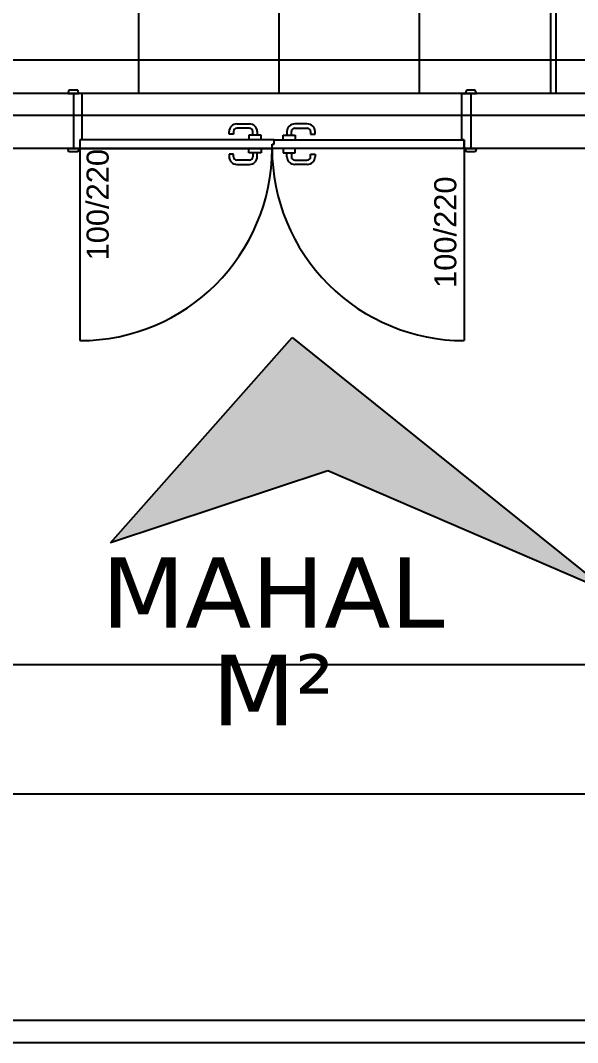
# Model space of a CAD drawing. Header units: millimetres. Extents: x 43168.9 to 43194.6, y -25545.1 to -25543.4.
# Drawn here: x 43171.7724 to 43171.8228, y -25544.5509 to -25544.4583 of the extents above; entities that cross this region are included whole.
import ezdxf
from ezdxf.enums import TextEntityAlignment as Align

# ---------------------------------------------------------------- set-up
doc = ezdxf.new("R2010")
doc.units = ezdxf.units.MM
doc.header["$LTSCALE"] = 200
doc.linetypes.add('DASHDOT', pattern=[1, 0.5, -0.25, 0, -0.25])
doc.linetypes.add('DASHDOT2', pattern=[0.5, 0.25, -0.125, 0, -0.125])
for name, color, linetype in [('aks_sgh', 5, 'DASHDOT2'), ('cam_sgh', 1, 'Continuous'), ('duv_sgh', 4, 'Continuous'), ('gor-2_sgh', 161, 'Continuous'), ('kesitcizgisi_sgh', 22, 'Continuous'), ('olcuic_sgh', 183, 'Continuous'), ('poz_sgh', 12, 'Continuous'), ('siva_sgh', 145, 'Continuous'), ('tarama-zemin_sgh', 197, 'Continuous')]:
    doc.layers.add(name, color=color, linetype=linetype)
doc.styles.add('text1', font='VERDANA.TTF')
doc.styles.add('text2', font='arial.ttf')

msp = doc.modelspace()

# ---------------------------------------------------------------- hatches: boundary and pattern name
at = {"extrusion": (0, 0, -1)}
msp.add_hatch(color=251, dxfattribs=at).paths.add_polyline_path([(-43171.7805320083, -25544.50565541642), (-43171.79697976017, -25544.48702956641), (-43171.82569102016, -25544.51012023921), (-43171.80021865004, -25544.49910550899)])

# ---------------------------------------------------------------- linework, layer by layer
at = {"color": 0}
for p, q in [((43171.77675926404, -25544.46461937393), (43171.77665926415, -25544.46491937398)), ((43171.77665926415, -25544.46491937398), (43171.77765926415, -25544.46491937369)), ((43171.77755926406, -25544.46461937367), (43171.77675926404, -25544.46461937393)), ((43171.77715926415, -25544.46491937385), (43171.77715926254, -25544.46991937385)), ((43171.77795926415, -25544.46491937406), (43171.77715926415, -25544.46491937385)), ((43171.77765926415, -25544.46491937369), (43171.77755926406, -25544.46461937367)), ((43171.77795926274, -25544.46911937405), (43171.77795926415, -25544.46491937406)), ((43171.81235926299, -25544.46911939957), (43171.81235926244, -25544.46491939949)), ((43171.81235926244, -25544.46491939949), (43171.81315926192, -25544.46491939973)), ((43171.81275926181, -25544.46461939979), (43171.81265926192, -25544.46491939983)), ((43171.81265926192, -25544.46491939983), (43171.81365926193, -25544.46491939955)), ((43171.81355926183, -25544.46461939952), (43171.81275926181, -25544.46461939979)), ((43171.81315926192, -25544.46491939973), (43171.81315926278, -25544.46991939969)), ((43171.81365926193, -25544.46491939955), (43171.81355926183, -25544.46461939952)), ((43171.79196926237, -25544.46767939145), (43171.79310926237, -25544.46767939115)), ((43171.79834926311, -25544.46767939414), (43171.79720926311, -25544.46767939385)), ((43171.79126926261, -25544.46861939163), (43171.79126926255, -25544.46837939163)), ((43171.79166926261, -25544.46861939152), (43171.79126926261, -25544.46861939163)), ((43171.79166926255, -25544.46837939152), (43171.79166926261, -25544.46861939152)), ((43171.79310926247, -25544.46807939115), (43171.79196926247, -25544.46807939144)), ((43171.79340926264, -25544.46871939108), (43171.79340926255, -25544.46837939107)), ((43171.79380926255, -25544.46837939097), (43171.79380926264, -25544.46871939097)), ((43171.79650926293, -25544.46837939367), (43171.79650926284, -25544.46871939367)), ((43171.79690926284, -25544.46871939377), (43171.79690926293, -25544.46837939377)), ((43171.79720926301, -25544.46807939385), (43171.79834926301, -25544.46807939414)), ((43171.79864926293, -25544.46837939422), (43171.79864926287, -25544.46861939422)), ((43171.79864926287, -25544.46861939422), (43171.79904926287, -25544.46861939432)), ((43171.79904926287, -25544.46861939432), (43171.79904926293, -25544.46837939432)), ((43171.79535926235, -25544.46911939063), (43171.77775926274, -25544.46911937263)), ((43171.77775926274, -25544.46911937263), (43171.77775926362, -25544.46991937996)), ((43171.79415926264, -25544.46871939088), (43171.79305926264, -25544.46871939116)), ((43171.79305926264, -25544.46871939116), (43171.79305926274, -25544.46911939116)), ((43171.79415926274, -25544.46911939086), (43171.79415926264, -25544.46871939088)), ((43171.79515926261, -25544.46991939056), (43171.79515926278, -25544.46951939052)), ((43171.79515926278, -25544.46951939052), (43171.79535926277, -25544.4695193909)), ((43171.79515926261, -25544.46991939325), (43171.79515926278, -25544.46951939322)), ((43171.79515926278, -25544.46951939322), (43171.79535926277, -25544.4695193936)), ((43171.79535926277, -25544.4695193909), (43171.79535926235, -25544.46911939063)), ((43171.79535926277, -25544.4695193936), (43171.79535926235, -25544.46911939332)), ((43171.79535926235, -25544.46911939332), (43171.81255926299, -25544.46911939953)), ((43171.79615926274, -25544.46911939355), (43171.79615926284, -25544.46871939358)), ((43171.79615926284, -25544.46871939358), (43171.79725926284, -25544.46871939386)), ((43171.79725926284, -25544.46871939386), (43171.79725926274, -25544.46911939385)), ((43171.81255926299, -25544.46911939953), (43171.81235926299, -25544.46911939957)), ((43171.8125592627, -25544.46991939947), (43171.81255926299, -25544.46911939953)), ((43171.81255926299, -25544.46911939953), (43171.8125592627, -25544.46991939953)), ((43171.77675926242, -25544.47021937375), (43171.77665926253, -25544.4699193737)), ((43171.77665926253, -25544.4699193737), (43171.77765926254, -25544.46991937399)), ((43171.77755926244, -25544.47021937401), (43171.77675926242, -25544.47021937375)), ((43171.77715926254, -25544.46991937385), (43171.77775926362, -25544.46991937318)), ((43171.77765926254, -25544.46991937399), (43171.77755926244, -25544.47021937401)), ((43171.77775926362, -25544.46991937996), (43171.79515926261, -25544.46991939056)), ((43171.7777592655, -25544.46991938793), (43171.7777592655, -25544.48731938488)), ((43171.79166926308, -25544.47041939152), (43171.79126926308, -25544.47041939163)), ((43171.79126926308, -25544.47041939163), (43171.79126926314, -25544.47065939163)), ((43171.79166926314, -25544.47065939153), (43171.79166926308, -25544.47041939152)), ((43171.79305926305, -25544.47031939117), (43171.79305926295, -25544.46991939116)), ((43171.79415926305, -25544.47031939088), (43171.79305926305, -25544.47031939117)), ((43171.79340926305, -25544.47031939108), (43171.79340926314, -25544.47065939107)), ((43171.79380926314, -25544.47065939097), (43171.79380926305, -25544.47031939097)), ((43171.79415926295, -25544.46991939086), (43171.79415926305, -25544.47031939088)), ((43171.8125592627, -25544.46991939953), (43171.79515926261, -25544.46991939325)), ((43171.79615926254, -25544.46991939356), (43171.79615926243, -25544.47031939358)), ((43171.79615926243, -25544.47031939358), (43171.79725926243, -25544.47031939386)), ((43171.79650926234, -25544.47065939367), (43171.79650926243, -25544.47031939367)), ((43171.79690926243, -25544.47031939377), (43171.79690926235, -25544.47065939377)), ((43171.79725926243, -25544.47031939386), (43171.79725926253, -25544.46991939385)), ((43171.79864926235, -25544.47065939422), (43171.7986492624, -25544.47041939422)), ((43171.7986492624, -25544.47041939422), (43171.7990492624, -25544.47041939433)), ((43171.7990492624, -25544.47041939433), (43171.79904926234, -25544.47065939432)), ((43171.81255926278, -25544.46991939953), (43171.81255925829, -25544.48731939964)), ((43171.81315926278, -25544.46991939969), (43171.8125592627, -25544.46991939947)), ((43171.81275926267, -25544.47021939959), (43171.81265926278, -25544.46991939954)), ((43171.81265926278, -25544.46991939954), (43171.81365926279, -25544.46991939983)), ((43171.81355926269, -25544.47021939985), (43171.81275926267, -25544.47021939959)), ((43171.81365926279, -25544.46991939983), (43171.81355926269, -25544.47021939985)), ((43171.79310926321, -25544.47095939115), (43171.79196926321, -25544.47095939145)), ((43171.79196926331, -25544.47135939145), (43171.79310926332, -25544.47135939115)), ((43171.79720926227, -25544.47095939385), (43171.79834926227, -25544.47095939414)), ((43171.79834926216, -25544.47135939414), (43171.79720926216, -25544.47135939385))]:
    msp.add_line(p, q, dxfattribs=at)
at = {"color": 0, "extrusion": (0, 0, -1)}
for p, q in [((43171.7805320083, -25544.50565541642), (43171.79697976017, -25544.48702956641)), ((43171.79697976017, -25544.48702956641), (43171.82569102016, -25544.51012023921)), ((43171.80021865004, -25544.49910550899), (43171.7805320083, -25544.50565541642)), ((43171.82569102016, -25544.51012023921), (43171.80021865004, -25544.49910550899))]:
    msp.add_line(p, q, dxfattribs=at)
at = {"color": 0}
for centre, radius, start, end in [((43171.79196926255, -25544.46837939144), 0.0007, 90.00001459085833, 180.0000145908581), ((43171.79310926255, -25544.46837939115), 0.0007, 1.459085805009095e-05, 90.00001459085833), ((43171.79720926293, -25544.46837939385), 0.0007, 89.99998540914169, 179.9999854091419), ((43171.79834926293, -25544.46837939414), 0.0007, 359.9999854091419, 89.99998540914169), ((43171.79196926255, -25544.46837939144), 0.0003, 90.00001459085833, 180.0000145908581), ((43171.79310926255, -25544.46837939115), 0.0003, 1.459085805009095e-05, 90.00001459085833), ((43171.79720926293, -25544.46837939385), 0.0003, 89.99998540914169, 179.9999854091419), ((43171.79834926293, -25544.46837939414), 0.0003, 359.9999854091419, 89.99998540914169), ((43171.7777592655, -25544.46991938793), 0.01739999695274168, 270, 359.9999416365678), ((43171.81255926278, -25544.46991939953), 0.01740000010329874, 179.9999791559171, 269.9999854091417), ((43171.79196926314, -25544.47065939145), 0.0007, 180.0000145908581, 270.0000145908583), ((43171.79196926314, -25544.47065939145), 0.0003, 180.0000145908581, 270.0000145908583), ((43171.79310926314, -25544.47065939115), 0.0003, 270.0000145908583, 1.459085805009095e-05), ((43171.79310926314, -25544.47065939115), 0.0007, 270.0000145908583, 1.459085805009095e-05), ((43171.79720926235, -25544.47065939385), 0.0007, 179.9999854091419, 269.9999854091417), ((43171.79720926235, -25544.47065939385), 0.0003, 179.9999854091419, 269.9999854091417), ((43171.79834926235, -25544.47065939414), 0.0003, 269.9999854091417, 359.9999854091419), ((43171.79834926235, -25544.47065939414), 0.0007, 269.9999854091417, 359.9999854091419)]:
    msp.add_arc(centre, radius, start, end, dxfattribs=at)
at = {"layer": 'aks_sgh'}
for p, q in [((43172.26687959124, -25544.46191939969), (43171.46487849217, -25544.46191939969)), ((43172.26687959124, -25544.46691939969), (43171.46487849217, -25544.46691939969)), ((43172.26687959124, -25544.54891939969), (43171.46487849217, -25544.54891939969))]:
    msp.add_line(p, q, dxfattribs=at)
at = {"layer": 'cam_sgh'}
for p, q in [((43171.86487959124, -25544.46491939969), (43171.76887959124, -25544.46491939969)), ((43171.96287959124, -25544.46991939969), (43171.76887959124, -25544.46991939969))]:
    msp.add_line(p, q, dxfattribs=at)
at = {"layer": 'duv_sgh'}
msp.add_line((43171.82087959124, -25544.46491939969), (43171.82087959124, -25543.83991939969), dxfattribs=at)
at = {"layer": 'gor-2_sgh'}
msp.add_line((43171.7688790417, -25544.55091939969), (43171.93687904171, -25544.55091939969), dxfattribs=at)
at = {"layer": 'kesitcizgisi_sgh', "linetype": 'DASHDOT'}
msp.add_line((43171.50962621122, -25544.52837139241), (43172.22213187219, -25544.52837139241), dxfattribs=at)
at = {"layer": 'olcuic_sgh'}
msp.add_line((43171.9631290417, -25544.51670344697), (43171.7686290417, -25544.51670344697), dxfattribs=at)
at = {"layer": 'siva_sgh'}
msp.add_line((43171.82037959124, -25543.83991939969), (43171.82037959124, -25544.46491939969), dxfattribs=at)
at = {"layer": 'tarama-zemin_sgh'}
for p, q in [((43171.79579999902, -25544.46491939969), (43171.79579999902, -25543.83991939969)), ((43171.80849999902, -25544.46491939969), (43171.80849999902, -25543.83991939969)), ((43171.78309999903, -25544.46491939969), (43171.78309999903, -25544.23291939969))]:
    msp.add_line(p, q, dxfattribs=at)

# ---------------------------------------------------------------- texts
at = {"color": 7, "style": 'text1'}
for tag, text, p in [('MAHAL', '', (43171.79524327664, -25544.51014255226)), ('M²', 'm²', (43171.79524327664, -25544.51891055226))]:
    msp.add_attdef(tag, text=text, height=0.006400000000008731, dxfattribs=at).set_placement(p, align=Align.MIDDLE)
at = {"layer": 'poz_sgh', "style": 'text2'}
for p in [(43171.78035751711, -25544.47500373254), (43171.81184748672, -25544.47749633796)]:
    msp.add_text('100/220', height=0.002, rotation=90, dxfattribs=at).set_placement(p, align=Align.CENTER)

doc.saveas('drawing.dxf')
